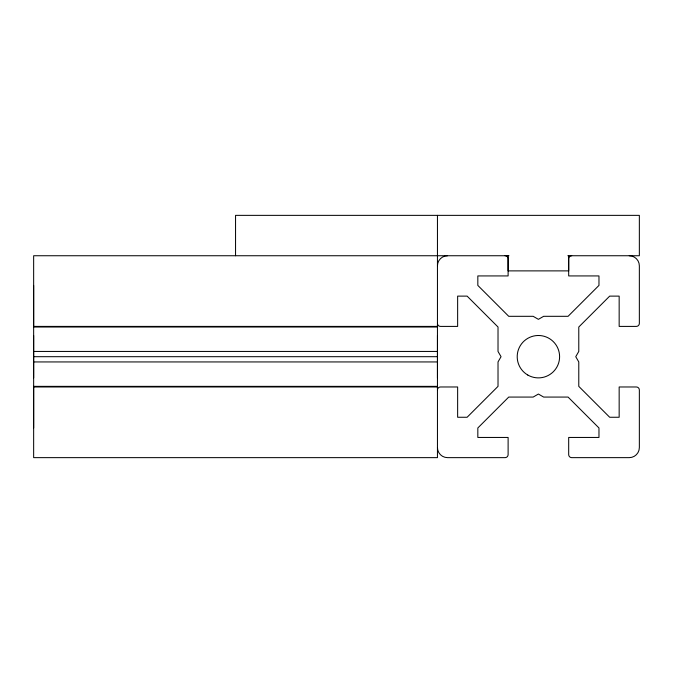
<?xml version="1.0" encoding="UTF-8"?>
<svg xmlns="http://www.w3.org/2000/svg" width="673" height="673" viewBox="0 0 673 673"><rect width="100%" height="100%" fill="white"/><g stroke="black" fill="none" stroke-linecap="round" stroke-linejoin="round"><path stroke-width="1.01" d="M33.65 427.969L33.65 386.361L437.45 386.361L437.45 388.422M33.65 377.889L33.65 362.175M33.65 351.205L33.65 335.491M33.65 285.411L33.65 327.019L437.45 327.019L437.45 324.958M235.55 255.74L235.55 215.36L639.35 215.36L639.35 255.74L567.844 255.74M437.45 377.889L437.45 362.175M437.45 351.205L437.45 335.491M437.45 215.36L437.45 457.64L33.65 457.64L33.65 255.74L508.956 255.74M508.115 255.74L508.115 270.882L568.685 270.882L568.685 255.74M33.65 326.405L437.45 326.405M33.65 356.69L437.45 356.69M33.65 386.975L437.45 386.975M437.45 323.377A3.029 3.029 0 0 0 440.479 326.405L457.64 326.405L457.64 296.12L467.121 296.12L498.02 327.019L498.02 351.441L501.049 356.69L498.02 361.939L498.02 386.361L467.121 417.26L457.64 417.26L457.64 386.975L440.479 386.975A3.029 3.029 0 0 0 437.45 390.004M437.45 447.545A10.095 10.095 0 0 0 447.545 457.64L505.087 457.64A3.029 3.029 0 0 0 508.115 454.612L508.115 437.45L477.83 437.45L477.83 427.969L508.729 397.07L533.151 397.07L538.4 394.041L543.649 397.07L568.071 397.07L598.97 427.969L598.97 437.45L568.685 437.45L568.685 454.612A3.029 3.029 0 0 0 571.714 457.64L629.255 457.64A10.095 10.095 0 0 0 639.35 447.545L639.35 390.004A3.029 3.029 0 0 0 636.322 386.975L619.16 386.975L619.16 417.26L609.679 417.26L578.78 386.361L578.78 361.939L575.751 356.69L578.78 351.441L578.78 327.019L609.679 296.12L619.16 296.12L619.16 326.405L636.322 326.405A3.029 3.029 0 0 0 639.35 323.377L639.35 265.835A10.095 10.095 0 0 0 629.255 255.74M437.45 265.835A10.095 10.095 0 0 1 447.545 255.74M571.714 255.74A3.029 3.029 0 0 0 568.685 258.769L568.685 275.93L598.97 275.93L598.97 285.411L568.071 316.31L543.649 316.31L538.4 319.339L533.151 316.31L508.729 316.31L477.83 285.411L477.83 275.93L508.115 275.93L508.115 258.769A3.029 3.029 0 0 0 505.087 255.74M33.65 351.441L33.65 361.939L437.45 361.939L437.45 351.441L33.65 351.441M527.8 375.046A21.2 21.2 0 0 0 559.6 356.69A21.2 21.2 0 0 0 527.8 338.334A21.2 21.2 0 0 0 527.8 375.046"/></g></svg>
